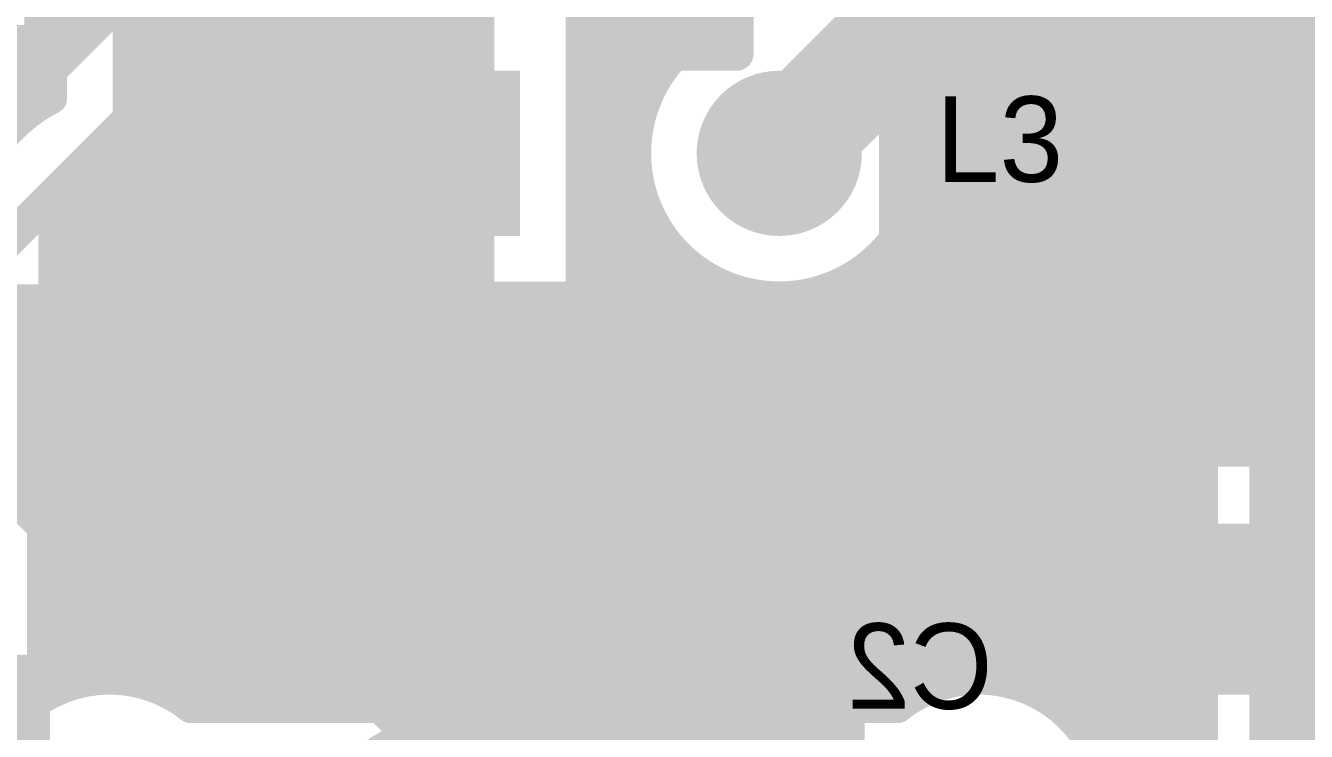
# Model space of a CAD drawing. Header units: millimetres. Extents: x 1.9 to 5.81, y 3 to 5.61.
# Drawn here: x 2.2055 to 2.655, y 4.2971 to 4.5448 of the extents above; entities that cross this region are included whole.
import ezdxf

# ---------------------------------------------------------------- set-up
doc = ezdxf.new("R2010")
doc.units = ezdxf.units.MM
doc.header["$MEASUREMENT"] = 0
for name, color, linetype in [('BottomLayer', 5, 'Continuous'), ('BottomOverlay', 54, 'Continuous'), ('BottomPaste', 16, 'Continuous'), ('BottomSolder', 6, 'Continuous'), ('MultiLayer', 9, 'Continuous'), ('TopLayer', 1, 'Continuous'), ('TopOverlay', 2, 'Continuous'), ('TopPaste', 8, 'Continuous'), ('TopSolder', 216, 'Continuous')]:
    doc.layers.add(name, color=color, linetype=linetype)

msp = doc.modelspace()

# ---------------------------------------------------------------- linework, layer by layer
at = {"layer": 'BottomLayer'}
for points, const_width in [([(2.21, 4.52384), (2.21, 4.705)], 0.01), ([(2.22, 4.53384), (2.22, 4.705)], 0.01), ([(2.23, 4.54384), (2.23, 4.695)], 0.01), ([(2.44, 4.54), (2.44, 4.695)], 0.01), ([(2.45, 4.54583), (2.45, 4.695)], 0.01), ([(2.57, 4.57), (2.57, 4.63)], 0.06), ([(2.43, 4.53), (2.43, 4.60719)], 0.01), ([(2.1581, 4.47194), (2.27806, 4.5919)], 0.01), ([(2.42, 4.5), (2.42, 4.59116)], 0.01), ([(2.41, 4.305), (2.41, 4.58116)], 0.01), ([(2.45359, 4.54723), (2.48816, 4.5818)], 0.01), ([(2.18, 4.45), (2.3, 4.57)], 0.012), ([(2.47, 4.5), (2.52, 4.55)], 0.04), ([(2.52, 4.55), (2.73, 4.55)], 0.04), ([(2.4, 4.45), (2.4, 4.55)], 0.01), ([(2.4, 4.45), (2.4, 4.55)], 0.01), ([(2.09123, 4.54), (2.22616, 4.54)], 0.01), ([(2.4, 4.54), (2.44, 4.54)], 0.01), ([(2.09766, 4.53), (2.21616, 4.53)], 0.01), ([(2.211, 4.43716), (2.3, 4.52616)], 0.01), ([(2.3, 4.45), (2.3, 4.52616)], 0.01), ([(2.3, 4.45), (2.3, 4.52616)], 0.01), ([(2.4, 4.53), (2.43, 4.53)], 0.01), ([(2.10185, 4.52), (2.20616, 4.52)], 0.01), ([(2.29384, 4.52), (2.3, 4.52)], 0.01), ([(2.4, 4.52), (2.42417, 4.52)], 0.01), ([(2.29, 4.305), (2.29, 4.51616)], 0.01), ([(2.28384, 4.51), (2.3, 4.51)], 0.01), ([(2.4, 4.51), (2.42101, 4.51)], 0.01), ([(2.28, 4.305), (2.28, 4.50616)], 0.01), ([(2.51723, 4.48359), (2.53864, 4.505)], 0.01), ([(2.53864, 4.505), (2.73, 4.505)], 0.01), ([(2.54, 4.315), (2.54, 4.505)], 0.01), ([(2.55, 4.31387), (2.55, 4.505)], 0.01), ([(2.56, 4.31031), (2.56, 4.505)], 0.01), ([(2.57, 4.30354), (2.57, 4.505)], 0.01), ([(2.58, 4.29062), (2.58, 4.505)], 0.01), ([(2.59, 3.381), (2.59, 4.505)], 0.01), ([(2.6, 3.381), (2.6, 4.505)], 0.01), ([(2.61, 3.381), (2.61, 4.505)], 0.01), ([(2.62, 4.475), (2.62, 4.505)], 0.01), ([(2.63, 4.475), (2.63, 4.505)], 0.01), ([(2.64, 4.475), (2.64, 4.505)], 0.01), ([(2.65, 4.475), (2.65, 4.505)], 0.01), ([(2.66, 4.475), (2.66, 4.505)], 0.01), ([(2.27384, 4.5), (2.3, 4.5)], 0.01), ([(2.4, 4.5), (2.42, 4.5)], 0.01), ([(2.42, 4.305), (2.42, 4.5)], 0.01), ([(2.53364, 4.5), (2.99757, 4.5)], 0.01), ([(2.27, 4.305), (2.27, 4.49616)], 0.01), ([(2.53, 4.31387), (2.53, 4.49636)], 0.01), ([(2.62, 4.47), (3.05, 4.04)], 0.06), ([(2.26384, 4.49), (2.3, 4.49)], 0.01), ([(2.4, 4.49), (2.42101, 4.49)], 0.01), ([(2.52364, 4.49), (3.00757, 4.49)], 0.01), ([(2.26, 4.30742), (2.26, 4.48616)], 0.01), ([(2.52, 4.31031), (2.52, 4.48636)], 0.01), ([(2.25384, 4.48), (2.3, 4.48)], 0.01), ([(2.4, 4.48), (2.42417, 4.48)], 0.01), ([(2.51583, 4.48), (3.01757, 4.48)], 0.01), ([(2.25, 4.31243), (2.25, 4.47616)], 0.01), ([(2.619, 4.475), (3.02257, 4.475)], 0.01), ([(2.619, 4.045), (2.619, 4.475)], 0.01), ([(2.24384, 4.47), (2.3, 4.47)], 0.01), ([(2.4, 4.47), (2.43, 4.47)], 0.01), ([(2.43, 4.305), (2.43, 4.47)], 0.01), ([(2.51, 4.47), (2.619, 4.47)], 0.01), ([(2.51, 4.305), (2.51, 4.47)], 0.01), ([(2.24, 4.31472), (2.24, 4.46616)], 0.01), ([(2.23384, 4.46), (2.3, 4.46)], 0.01), ([(2.4, 4.46), (2.44, 4.46)], 0.01), ([(2.44, 4.305), (2.44, 4.46)], 0.01), ([(2.5, 4.46), (2.619, 4.46)], 0.01), ([(2.5, 4.305), (2.5, 4.46)], 0.01), ([(2.23, 4.31472), (2.23, 4.45616)], 0.01), ([(2.45, 4.305), (2.45, 4.45417)], 0.01), ([(2.49, 4.305), (2.49, 4.45417)], 0.01), ([(2.22384, 4.45), (2.3, 4.45)], 0.01), ([(2.3, 4.45), (2.4, 4.45)], 0.01), ([(2.3, 4.45), (2.4, 4.45)], 0.01), ([(2.3, 4.305), (2.3, 4.45)], 0.01), ([(2.31, 4.305), (2.31, 4.45)], 0.01), ([(2.32, 4.305), (2.32, 4.45)], 0.01), ([(2.33, 4.305), (2.33, 4.45)], 0.01), ([(2.34, 4.305), (2.34, 4.45)], 0.01), ([(2.35, 4.305), (2.35, 4.45)], 0.01), ([(2.36, 4.305), (2.36, 4.45)], 0.01), ([(2.37, 4.305), (2.37, 4.45)], 0.01), ([(2.38, 4.305), (2.38, 4.45)], 0.01), ([(2.39, 4.305), (2.39, 4.45)], 0.01), ([(2.4, 4.45), (2.47, 4.45)], 0.01), ([(2.4, 4.305), (2.4, 4.45)], 0.01), ([(2.46, 4.305), (2.46, 4.45101)], 0.01), ([(2.47, 4.45), (2.619, 4.45)], 0.01), ([(2.47, 4.305), (2.47, 4.45)], 0.01), ([(2.48, 4.305), (2.48, 4.45101)], 0.01), ([(2.22, 4.31243), (2.22, 4.44616)], 0.01), ([(2.211, 4.30807), (2.211, 4.43716)], 0.01), ([(2.21384, 4.44), (2.619, 4.44)], 0.01), ([(2.211, 4.43), (2.619, 4.43)], 0.01), ([(2.211, 4.42), (2.619, 4.42)], 0.01), ([(2.211, 4.41), (2.619, 4.41)], 0.01), ([(2.211, 4.4), (2.619, 4.4)], 0.01), ([(2.211, 4.39), (2.619, 4.39)], 0.01), ([(2.211, 4.38), (2.619, 4.38)], 0.01), ([(2.211, 4.37), (2.619, 4.37)], 0.01), ([(2.211, 4.36), (2.619, 4.36)], 0.01), ([(2.211, 4.35), (2.619, 4.35)], 0.01), ([(2.211, 4.34), (2.619, 4.34)], 0.01), ([(2.211, 4.33), (2.619, 4.33)], 0.01), ([(2.211, 4.32), (2.619, 4.32)], 0.01), ([(2.211, 4.31), (2.21438, 4.31)], 0.01), ([(2.25562, 4.31), (2.51938, 4.31)], 0.01), ([(2.56062, 4.31), (2.619, 4.31)], 0.01), ([(2.26328, 4.305), (2.51172, 4.305)], 0.01), ([(2.57354, 4.3), (2.619, 4.3)], 0.01)]:
    msp.add_lwpolyline(points, dxfattribs=dict(at, const_width=const_width))
for points, const_width in [([(2.555, 4.57, 1), (2.585, 4.57, 1)], 0.03), ([(2.51, 4.55, 1), (2.53, 4.55, 1)], 0.02), ([(2.51, 4.55, 1), (2.53, 4.55, 1)], 0.02), ([(2.4475, 4.54583, 1), (2.4525, 4.54583, 1)], 0.005), ([(2.45109, 4.54723, 1), (2.45609, 4.54723, 1)], 0.005), ([(2.45109, 4.54723, 1), (2.45609, 4.54723, 1)], 0.005), ([(2.22366, 4.54, 1), (2.22866, 4.54, 1)], 0.005), ([(2.2275, 4.54384, 1), (2.2325, 4.54384, 1)], 0.005), ([(2.3975, 4.54, 1), (2.4025, 4.54, 1)], 0.005), ([(2.4375, 4.54, 1), (2.4425, 4.54, 1)], 0.005), ([(2.4375, 4.54, 1), (2.4425, 4.54, 1)], 0.005), ([(2.2175, 4.53384, 1), (2.2225, 4.53384, 1)], 0.005), ([(2.21366, 4.53, 1), (2.21866, 4.53, 1)], 0.005), ([(2.2975, 4.52616, 1), (2.3025, 4.52616, 1)], 0.005), ([(2.2975, 4.52616, 1), (2.3025, 4.52616, 1)], 0.005), ([(2.2975, 4.52616, 1), (2.3025, 4.52616, 1)], 0.005), ([(2.3975, 4.53, 1), (2.4025, 4.53, 1)], 0.005), ([(2.4275, 4.53, 1), (2.4325, 4.53, 1)], 0.005), ([(2.4275, 4.53, 1), (2.4325, 4.53, 1)], 0.005), ([(2.2075, 4.52384, 1), (2.2125, 4.52384, 1)], 0.005), ([(2.20366, 4.52, 1), (2.20866, 4.52, 1)], 0.005), ([(2.29134, 4.52, 1), (2.29634, 4.52, 1)], 0.005), ([(2.2975, 4.52, 1), (2.3025, 4.52, 1)], 0.005), ([(2.3975, 4.52, 1), (2.4025, 4.52, 1)], 0.005), ([(2.42167, 4.52, 1), (2.42667, 4.52, 1)], 0.005), ([(2.4575, 4.5, 1), (2.4825, 4.5, 1)], 0.025), ([(2.2875, 4.51616, 1), (2.2925, 4.51616, 1)], 0.005), ([(2.46, 4.5, 1), (2.48, 4.5, 1)], 0.02), ([(2.28134, 4.51, 1), (2.28634, 4.51, 1)], 0.005), ([(2.2975, 4.51, 1), (2.3025, 4.51, 1)], 0.005), ([(2.3975, 4.51, 1), (2.4025, 4.51, 1)], 0.005), ([(2.41851, 4.51, 1), (2.42351, 4.51, 1)], 0.005), ([(2.2775, 4.50616, 1), (2.2825, 4.50616, 1)], 0.005), ([(2.53614, 4.505, 1), (2.54114, 4.505, 1)], 0.005), ([(2.53614, 4.505, 1), (2.54114, 4.505, 1)], 0.005), ([(2.5375, 4.505, 1), (2.5425, 4.505, 1)], 0.005), ([(2.5475, 4.505, 1), (2.5525, 4.505, 1)], 0.005), ([(2.5575, 4.505, 1), (2.5625, 4.505, 1)], 0.005), ([(2.5675, 4.505, 1), (2.5725, 4.505, 1)], 0.005), ([(2.5775, 4.505, 1), (2.5825, 4.505, 1)], 0.005), ([(2.5875, 4.505, 1), (2.5925, 4.505, 1)], 0.005), ([(2.5975, 4.505, 1), (2.6025, 4.505, 1)], 0.005), ([(2.6075, 4.505, 1), (2.6125, 4.505, 1)], 0.005), ([(2.6175, 4.505, 1), (2.6225, 4.505, 1)], 0.005), ([(2.6275, 4.505, 1), (2.6325, 4.505, 1)], 0.005), ([(2.6375, 4.505, 1), (2.6425, 4.505, 1)], 0.005), ([(2.6475, 4.505, 1), (2.6525, 4.505, 1)], 0.005), ([(2.6575, 4.505, 1), (2.6625, 4.505, 1)], 0.005), ([(2.27134, 4.5, 1), (2.27634, 4.5, 1)], 0.005), ([(2.2975, 4.5, 1), (2.3025, 4.5, 1)], 0.005), ([(2.3975, 4.5, 1), (2.4025, 4.5, 1)], 0.005), ([(2.4175, 4.5, 1), (2.4225, 4.5, 1)], 0.005), ([(2.4175, 4.5, 1), (2.4225, 4.5, 1)], 0.005), ([(2.4175, 4.5, 1), (2.4225, 4.5, 1)], 0.005), ([(2.53114, 4.5, 1), (2.53614, 4.5, 1)], 0.005), ([(2.2675, 4.49616, 1), (2.2725, 4.49616, 1)], 0.005), ([(2.5275, 4.49636, 1), (2.5325, 4.49636, 1)], 0.005), ([(2.605, 4.47, 1), (2.635, 4.47, 1)], 0.03), ([(2.26134, 4.49, 1), (2.26634, 4.49, 1)], 0.005), ([(2.2975, 4.49, 1), (2.3025, 4.49, 1)], 0.005), ([(2.3975, 4.49, 1), (2.4025, 4.49, 1)], 0.005), ([(2.41851, 4.49, 1), (2.42351, 4.49, 1)], 0.005), ([(2.52114, 4.49, 1), (2.52614, 4.49, 1)], 0.005), ([(2.2575, 4.48616, 1), (2.2625, 4.48616, 1)], 0.005), ([(2.5175, 4.48636, 1), (2.5225, 4.48636, 1)], 0.005), ([(2.51473, 4.48359, 1), (2.51973, 4.48359, 1)], 0.005), ([(2.51473, 4.48359, 1), (2.51973, 4.48359, 1)], 0.005), ([(2.25134, 4.48, 1), (2.25634, 4.48, 1)], 0.005), ([(2.2975, 4.48, 1), (2.3025, 4.48, 1)], 0.005), ([(2.3975, 4.48, 1), (2.4025, 4.48, 1)], 0.005), ([(2.42167, 4.48, 1), (2.42667, 4.48, 1)], 0.005), ([(2.51333, 4.48, 1), (2.51833, 4.48, 1)], 0.005), ([(2.2475, 4.47616, 1), (2.2525, 4.47616, 1)], 0.005), ([(2.6165, 4.475, 1), (2.6215, 4.475, 1)], 0.005), ([(2.6165, 4.475, 1), (2.6215, 4.475, 1)], 0.005), ([(2.6175, 4.475, 1), (2.6225, 4.475, 1)], 0.005), ([(2.6275, 4.475, 1), (2.6325, 4.475, 1)], 0.005), ([(2.6375, 4.475, 1), (2.6425, 4.475, 1)], 0.005), ([(2.6475, 4.475, 1), (2.6525, 4.475, 1)], 0.005), ([(2.6575, 4.475, 1), (2.6625, 4.475, 1)], 0.005), ([(2.24134, 4.47, 1), (2.24634, 4.47, 1)], 0.005), ([(2.2975, 4.47, 1), (2.3025, 4.47, 1)], 0.005), ([(2.3975, 4.47, 1), (2.4025, 4.47, 1)], 0.005), ([(2.4275, 4.47, 1), (2.4325, 4.47, 1)], 0.005), ([(2.4275, 4.47, 1), (2.4325, 4.47, 1)], 0.005), ([(2.5075, 4.47, 1), (2.5125, 4.47, 1)], 0.005), ([(2.5075, 4.47, 1), (2.5125, 4.47, 1)], 0.005), ([(2.6165, 4.47, 1), (2.6215, 4.47, 1)], 0.005), ([(2.2375, 4.46616, 1), (2.2425, 4.46616, 1)], 0.005), ([(2.23134, 4.46, 1), (2.23634, 4.46, 1)], 0.005), ([(2.2975, 4.46, 1), (2.3025, 4.46, 1)], 0.005), ([(2.3975, 4.46, 1), (2.4025, 4.46, 1)], 0.005), ([(2.4375, 4.46, 1), (2.4425, 4.46, 1)], 0.005), ([(2.4375, 4.46, 1), (2.4425, 4.46, 1)], 0.005), ([(2.4975, 4.46, 1), (2.5025, 4.46, 1)], 0.005), ([(2.4975, 4.46, 1), (2.5025, 4.46, 1)], 0.005), ([(2.6165, 4.46, 1), (2.6215, 4.46, 1)], 0.005), ([(2.2275, 4.45616, 1), (2.2325, 4.45616, 1)], 0.005), ([(2.4475, 4.45417, 1), (2.4525, 4.45417, 1)], 0.005), ([(2.4875, 4.45417, 1), (2.4925, 4.45417, 1)], 0.005), ([(2.22134, 4.45, 1), (2.22634, 4.45, 1)], 0.005), ([(2.2975, 4.45, 1), (2.3025, 4.45, 1)], 0.005), ([(2.2975, 4.45, 1), (2.3025, 4.45, 1)], 0.005), ([(2.2975, 4.45, 1), (2.3025, 4.45, 1)], 0.005), ([(2.2975, 4.45, 1), (2.3025, 4.45, 1)], 0.005), ([(2.2975, 4.45, 1), (2.3025, 4.45, 1)], 0.005), ([(2.2975, 4.45, 1), (2.3025, 4.45, 1)], 0.005), ([(2.3075, 4.45, 1), (2.3125, 4.45, 1)], 0.005), ([(2.3175, 4.45, 1), (2.3225, 4.45, 1)], 0.005), ([(2.3275, 4.45, 1), (2.3325, 4.45, 1)], 0.005), ([(2.3375, 4.45, 1), (2.3425, 4.45, 1)], 0.005), ([(2.3475, 4.45, 1), (2.3525, 4.45, 1)], 0.005), ([(2.3575, 4.45, 1), (2.3625, 4.45, 1)], 0.005), ([(2.3675, 4.45, 1), (2.3725, 4.45, 1)], 0.005), ([(2.3775, 4.45, 1), (2.3825, 4.45, 1)], 0.005), ([(2.3875, 4.45, 1), (2.3925, 4.45, 1)], 0.005), ([(2.3975, 4.45, 1), (2.4025, 4.45, 1)], 0.005), ([(2.3975, 4.45, 1), (2.4025, 4.45, 1)], 0.005), ([(2.3975, 4.45, 1), (2.4025, 4.45, 1)], 0.005), ([(2.3975, 4.45, 1), (2.4025, 4.45, 1)], 0.005), ([(2.3975, 4.45, 1), (2.4025, 4.45, 1)], 0.005), ([(2.3975, 4.45, 1), (2.4025, 4.45, 1)], 0.005), ([(2.4575, 4.45101, 1), (2.4625, 4.45101, 1)], 0.005), ([(2.4675, 4.45, 1), (2.4725, 4.45, 1)], 0.005), ([(2.4675, 4.45, 1), (2.4725, 4.45, 1)], 0.005), ([(2.4675, 4.45, 1), (2.4725, 4.45, 1)], 0.005), ([(2.4775, 4.45101, 1), (2.4825, 4.45101, 1)], 0.005), ([(2.535, 4.435, 1), (2.555, 4.435, 1)], 0.02), ([(2.6165, 4.45, 1), (2.6215, 4.45, 1)], 0.005), ([(2.2175, 4.44616, 1), (2.2225, 4.44616, 1)], 0.005), ([(2.2085, 4.43716, 1), (2.2135, 4.43716, 1)], 0.005), ([(2.2085, 4.43716, 1), (2.2135, 4.43716, 1)], 0.005), ([(2.21134, 4.44, 1), (2.21634, 4.44, 1)], 0.005), ([(2.6165, 4.44, 1), (2.6215, 4.44, 1)], 0.005), ([(2.2085, 4.43, 1), (2.2135, 4.43, 1)], 0.005), ([(2.6165, 4.43, 1), (2.6215, 4.43, 1)], 0.005), ([(2.2085, 4.42, 1), (2.2135, 4.42, 1)], 0.005), ([(2.6165, 4.42, 1), (2.6215, 4.42, 1)], 0.005), ([(2.2085, 4.41, 1), (2.2135, 4.41, 1)], 0.005), ([(2.6165, 4.41, 1), (2.6215, 4.41, 1)], 0.005), ([(2.2085, 4.4, 1), (2.2135, 4.4, 1)], 0.005), ([(2.6165, 4.4, 1), (2.6215, 4.4, 1)], 0.005), ([(2.2085, 4.39, 1), (2.2135, 4.39, 1)], 0.005), ([(2.6165, 4.39, 1), (2.6215, 4.39, 1)], 0.005), ([(2.2085, 4.38, 1), (2.2135, 4.38, 1)], 0.005), ([(2.6165, 4.38, 1), (2.6215, 4.38, 1)], 0.005), ([(2.2085, 4.37, 1), (2.2135, 4.37, 1)], 0.005), ([(2.6165, 4.37, 1), (2.6215, 4.37, 1)], 0.005), ([(2.2085, 4.36, 1), (2.2135, 4.36, 1)], 0.005), ([(2.6165, 4.36, 1), (2.6215, 4.36, 1)], 0.005), ([(2.2085, 4.35, 1), (2.2135, 4.35, 1)], 0.005), ([(2.6165, 4.35, 1), (2.6215, 4.35, 1)], 0.005), ([(2.2085, 4.34, 1), (2.2135, 4.34, 1)], 0.005), ([(2.6165, 4.34, 1), (2.6215, 4.34, 1)], 0.005), ([(2.2085, 4.33, 1), (2.2135, 4.33, 1)], 0.005), ([(2.6165, 4.33, 1), (2.6215, 4.33, 1)], 0.005), ([(2.2085, 4.32, 1), (2.2135, 4.32, 1)], 0.005), ([(2.6165, 4.32, 1), (2.6215, 4.32, 1)], 0.005), ([(2.2275, 4.31472, 1), (2.2325, 4.31472, 1)], 0.005), ([(2.2375, 4.31472, 1), (2.2425, 4.31472, 1)], 0.005), ([(2.5375, 4.315, 1), (2.5425, 4.315, 1)], 0.005), ([(2.2175, 4.31243, 1), (2.2225, 4.31243, 1)], 0.005), ([(2.2475, 4.31243, 1), (2.2525, 4.31243, 1)], 0.005), ([(2.5175, 4.31031, 1), (2.5225, 4.31031, 1)], 0.005), ([(2.5275, 4.31387, 1), (2.5325, 4.31387, 1)], 0.005), ([(2.5475, 4.31387, 1), (2.5525, 4.31387, 1)], 0.005), ([(2.5575, 4.31031, 1), (2.5625, 4.31031, 1)], 0.005), ([(2.2085, 4.31, 1), (2.2135, 4.31, 1)], 0.005), ([(2.2085, 4.30807, 1), (2.2135, 4.30807, 1)], 0.005), ([(2.2085, 4.30807, 1), (2.2135, 4.30807, 1)], 0.005), ([(2.21188, 4.31, 1), (2.21688, 4.31, 1)], 0.005), ([(2.25312, 4.31, 1), (2.25812, 4.31, 1)], 0.005), ([(2.2575, 4.30742, 1), (2.2625, 4.30742, 1)], 0.005), ([(2.51688, 4.31, 1), (2.52188, 4.31, 1)], 0.005), ([(2.55812, 4.31, 1), (2.56312, 4.31, 1)], 0.005), ([(2.6165, 4.31, 1), (2.6215, 4.31, 1)], 0.005), ([(2.26078, 4.305, 1), (2.26578, 4.305, 1)], 0.005), ([(2.26078, 4.305, 1), (2.26578, 4.305, 1)], 0.005), ([(2.2675, 4.305, 1), (2.2725, 4.305, 1)], 0.005), ([(2.2775, 4.305, 1), (2.2825, 4.305, 1)], 0.005), ([(2.2875, 4.305, 1), (2.2925, 4.305, 1)], 0.005), ([(2.2975, 4.305, 1), (2.3025, 4.305, 1)], 0.005), ([(2.3075, 4.305, 1), (2.3125, 4.305, 1)], 0.005), ([(2.3175, 4.305, 1), (2.3225, 4.305, 1)], 0.005), ([(2.3275, 4.305, 1), (2.3325, 4.305, 1)], 0.005), ([(2.3375, 4.305, 1), (2.3425, 4.305, 1)], 0.005), ([(2.3475, 4.305, 1), (2.3525, 4.305, 1)], 0.005), ([(2.3575, 4.305, 1), (2.3625, 4.305, 1)], 0.005), ([(2.3675, 4.305, 1), (2.3725, 4.305, 1)], 0.005), ([(2.3775, 4.305, 1), (2.3825, 4.305, 1)], 0.005), ([(2.3875, 4.305, 1), (2.3925, 4.305, 1)], 0.005), ([(2.3975, 4.305, 1), (2.4025, 4.305, 1)], 0.005), ([(2.4075, 4.305, 1), (2.4125, 4.305, 1)], 0.005), ([(2.4175, 4.305, 1), (2.4225, 4.305, 1)], 0.005), ([(2.4275, 4.305, 1), (2.4325, 4.305, 1)], 0.005), ([(2.4375, 4.305, 1), (2.4425, 4.305, 1)], 0.005), ([(2.4475, 4.305, 1), (2.4525, 4.305, 1)], 0.005), ([(2.4575, 4.305, 1), (2.4625, 4.305, 1)], 0.005), ([(2.4675, 4.305, 1), (2.4725, 4.305, 1)], 0.005), ([(2.4775, 4.305, 1), (2.4825, 4.305, 1)], 0.005), ([(2.4875, 4.305, 1), (2.4925, 4.305, 1)], 0.005), ([(2.4975, 4.305, 1), (2.5025, 4.305, 1)], 0.005), ([(2.5075, 4.305, 1), (2.5125, 4.305, 1)], 0.005), ([(2.50922, 4.305, 1), (2.51422, 4.305, 1)], 0.005), ([(2.50922, 4.305, 1), (2.51422, 4.305, 1)], 0.005), ([(2.5675, 4.30354, 1), (2.5725, 4.30354, 1)], 0.005), ([(2.57104, 4.3, 1), (2.57604, 4.3, 1)], 0.005), ([(2.6165, 4.3, 1), (2.6215, 4.3, 1)], 0.005)]:
    msp.add_lwpolyline(points, format="xyb", close=True, dxfattribs=dict(at, const_width=const_width))
at = {"layer": 'BottomLayer', "const_width": 0.01}
for points in [[(2.51723, 4.48359, -1.595434), (2.45359, 4.54723)], [(2.211, 4.30807, -0.320937), (2.26328, 4.305)], [(2.51172, 4.305, -0.630602), (2.585, 4.27)]]:
    msp.add_lwpolyline(points, format="xyb", dxfattribs=at)
at = {"layer": 'BottomLayer'}
for points in [[(2.325, 4.475), (2.375, 4.475), (2.325, 4.525), (2.375, 4.525)], [(2.644, 4.07), (3.024, 4.07), (2.644, 4.45), (3.024, 4.45)]]:
    msp.add_solid(points, dxfattribs=at)
at = {"layer": 'BottomOverlay', "const_width": 0.01}
msp.add_lwpolyline([(2.64, 4.18), (2.64, 4.66)], dxfattribs=at)
msp.add_lwpolyline([(2.54, 4.17, 1), (2.26, 4.17, 1)], format="xyb", close=True, dxfattribs=at)
at = {"layer": 'BottomPaste'}
msp.add_solid([(2.644, 4.07), (3.024, 4.07), (2.644, 4.45), (3.024, 4.45)], dxfattribs=at)
msp.add_solid([(2.644, 4.07), (3.024, 4.07), (2.644, 4.45), (3.024, 4.45)], dxfattribs=at)
at = {"layer": 'BottomSolder'}
for points, const_width in [([(2.4555, 4.5, 1), (2.4845, 4.5, 1)], 0.029), ([(2.4555, 4.5, 1), (2.4845, 4.5, 1)], 0.029), ([(2.533, 4.435, 1), (2.557, 4.435, 1)], 0.024), ([(2.533, 4.435, 1), (2.557, 4.435, 1)], 0.024)]:
    msp.add_lwpolyline(points, format="xyb", close=True, dxfattribs=dict(at, const_width=const_width))
for points in [[(2.321, 4.471), (2.379, 4.471), (2.321, 4.529), (2.379, 4.529)], [(2.321, 4.471), (2.379, 4.471), (2.321, 4.529), (2.379, 4.529)], [(2.64, 4.066), (3.028, 4.066), (2.64, 4.454), (3.028, 4.454)], [(2.64, 4.066), (3.028, 4.066), (2.64, 4.454), (3.028, 4.454)]]:
    msp.add_solid(points, dxfattribs=at)
at = {"layer": 'MultiLayer'}
for points, const_width in [([(2.4575, 4.5, 1), (2.4825, 4.5, 1)], 0.025), ([(2.535, 4.435, 1), (2.555, 4.435, 1)], 0.02)]:
    msp.add_lwpolyline(points, format="xyb", close=True, dxfattribs=dict(at, const_width=const_width))
msp.add_solid([(2.325, 4.475), (2.375, 4.475), (2.325, 4.525), (2.375, 4.525)], dxfattribs=at)
at = {"layer": 'TopLayer'}
for points, const_width in [([(2.24, 4.46), (2.34, 4.56)], 0.06), ([(2.34, 4.375), (2.34, 4.555)], 0.06), ([(2.21, 4.5161), (2.21, 4.555)], 0.01), ([(2.215, 4.51899), (2.215, 4.555)], 0.01), ([(2.185, 4.54), (2.215, 4.54)], 0.01), ([(2.185, 4.53), (2.215, 4.53)], 0.01), ([(2.4, 4.525), (2.405, 4.525)], 0.01), ([(2.4, 4.525), (2.405, 4.525)], 0.01), ([(2.4, 4.45), (2.4, 4.525)], 0.01), ([(2.4, 4.45), (2.4, 4.525)], 0.01), ([(2.405, 4.525), (2.4267, 4.525)], 0.01), ([(2.41, 4.395), (2.41, 4.525)], 0.01), ([(2.42, 4.5), (2.42, 4.525)], 0.01), ([(2.5133, 4.525), (2.89, 4.525)], 0.01), ([(2.52, 4.5), (2.52, 4.525)], 0.01), ([(2.53, 4.395), (2.53, 4.525)], 0.01), ([(2.54, 4.395), (2.54, 4.525)], 0.01), ([(2.55, 4.395), (2.55, 4.525)], 0.01), ([(2.56, 4.395), (2.56, 4.525)], 0.01), ([(2.57, 4.395), (2.57, 4.525)], 0.01), ([(2.58, 4.395), (2.58, 4.525)], 0.01), ([(2.59, 4.395), (2.59, 4.525)], 0.01), ([(2.6, 4.395), (2.6, 4.525)], 0.01), ([(2.61, 4.395), (2.61, 4.525)], 0.01), ([(2.62, 4.395), (2.62, 4.525)], 0.01), ([(2.63, 4.395), (2.63, 4.525)], 0.01), ([(2.64, 4.395), (2.64, 4.525)], 0.01), ([(2.65, 4.395), (2.65, 4.525)], 0.01), ([(2.66, 4.395), (2.66, 4.525)], 0.01), ([(2.185, 4.52), (2.215, 4.52)], 0.01), ([(2.4, 4.52), (2.42417, 4.52)], 0.01), ([(2.51583, 4.52), (2.97764, 4.52)], 0.01), ([(2.185, 4.51), (2.20225, 4.51)], 0.01), ([(2.4, 4.51), (2.42101, 4.51)], 0.01), ([(2.51899, 4.51), (2.98757, 4.51)], 0.01), ([(2.4, 4.5), (2.42, 4.5)], 0.01), ([(2.42, 4.395), (2.42, 4.5)], 0.01), ([(2.52, 4.5), (2.99757, 4.5)], 0.01), ([(2.52, 4.395), (2.52, 4.5)], 0.01), ([(2.24, 4.42), (2.24, 4.47)], 0.06), ([(2.295, 4.43), (2.295, 4.47)], 0.06), ([(2.4, 4.49), (2.42101, 4.49)], 0.01), ([(2.51899, 4.49), (3.00757, 4.49)], 0.01), ([(2.4, 4.48), (2.42417, 4.48)], 0.01), ([(2.51583, 4.48), (3.01757, 4.48)], 0.01), ([(2.4, 4.47), (2.43, 4.47)], 0.01), ([(2.43, 4.395), (2.43, 4.47)], 0.01), ([(2.51, 4.47), (3.02757, 4.47)], 0.01), ([(2.51, 4.395), (2.51, 4.47)], 0.01), ([(2.4, 4.46), (2.44, 4.46)], 0.01), ([(2.44, 4.395), (2.44, 4.46)], 0.01), ([(2.5, 4.46), (3.03757, 4.46)], 0.01), ([(2.5, 4.395), (2.5, 4.46)], 0.01), ([(2.45, 4.395), (2.45, 4.45417)], 0.01), ([(2.49, 4.395), (2.49, 4.45417)], 0.01), ([(2.395, 4.45), (2.4, 4.45)], 0.01), ([(2.395, 4.45), (2.4, 4.45)], 0.01), ([(2.395, 4.395), (2.395, 4.45)], 0.01), ([(2.4, 4.45), (2.47, 4.45)], 0.01), ([(2.4, 4.395), (2.4, 4.45)], 0.01), ([(2.46, 4.395), (2.46, 4.45101)], 0.01), ([(2.47, 4.45), (3.04757, 4.45)], 0.01), ([(2.47, 4.395), (2.47, 4.45)], 0.01), ([(2.48, 4.395), (2.48, 4.45101)], 0.01), ([(2.395, 4.44), (3.05757, 4.44)], 0.01), ([(2.395, 4.43), (3.06757, 4.43)], 0.01), ([(2.215, 4.4), (2.275, 4.34)], 0.06), ([(2.395, 4.42), (3.07757, 4.42)], 0.01), ([(2.24, 4.39), (2.325, 4.39)], 0.06), ([(2.395, 4.41), (3.1, 4.41)], 0.01), ([(2.295, 4.375), (2.45, 4.22)], 0.06), ([(2.395, 4.4), (3.425, 4.4)], 0.01), ([(2.395, 4.395), (3.21, 4.395)], 0.01), ([(2.275, 4.34), (3.21, 4.34)], 0.06), ([(2.47, 4.25), (2.47, 4.305)], 0.06), ([(2.41, 4.295), (2.555, 4.15)], 0.06)]:
    msp.add_lwpolyline(points, dxfattribs=dict(at, const_width=const_width))
for points, const_width in [([(2.325, 4.56, 1), (2.355, 4.56, 1)], 0.03), ([(2.325, 4.555, 1), (2.355, 4.555, 1)], 0.03), ([(2.2125, 4.54, 1), (2.2175, 4.54, 1)], 0.005), ([(2.2125, 4.53, 1), (2.2175, 4.53, 1)], 0.005), ([(2.3975, 4.525, 1), (2.4025, 4.525, 1)], 0.005), ([(2.3975, 4.525, 1), (2.4025, 4.525, 1)], 0.005), ([(2.3975, 4.525, 1), (2.4025, 4.525, 1)], 0.005), ([(2.3975, 4.525, 1), (2.4025, 4.525, 1)], 0.005), ([(2.4025, 4.525, 1), (2.4075, 4.525, 1)], 0.005), ([(2.4025, 4.525, 1), (2.4075, 4.525, 1)], 0.005), ([(2.4025, 4.525, 1), (2.4075, 4.525, 1)], 0.005), ([(2.4075, 4.525, 1), (2.4125, 4.525, 1)], 0.005), ([(2.4175, 4.525, 1), (2.4225, 4.525, 1)], 0.005), ([(2.4242, 4.525, 1), (2.4292, 4.525, 1)], 0.005), ([(2.4242, 4.525, 1), (2.4292, 4.525, 1)], 0.005), ([(2.5108, 4.525, 1), (2.5158, 4.525, 1)], 0.005), ([(2.5108, 4.525, 1), (2.5158, 4.525, 1)], 0.005), ([(2.5175, 4.525, 1), (2.5225, 4.525, 1)], 0.005), ([(2.5275, 4.525, 1), (2.5325, 4.525, 1)], 0.005), ([(2.5375, 4.525, 1), (2.5425, 4.525, 1)], 0.005), ([(2.5475, 4.525, 1), (2.5525, 4.525, 1)], 0.005), ([(2.5575, 4.525, 1), (2.5625, 4.525, 1)], 0.005), ([(2.5675, 4.525, 1), (2.5725, 4.525, 1)], 0.005), ([(2.5775, 4.525, 1), (2.5825, 4.525, 1)], 0.005), ([(2.5875, 4.525, 1), (2.5925, 4.525, 1)], 0.005), ([(2.5975, 4.525, 1), (2.6025, 4.525, 1)], 0.005), ([(2.6075, 4.525, 1), (2.6125, 4.525, 1)], 0.005), ([(2.6175, 4.525, 1), (2.6225, 4.525, 1)], 0.005), ([(2.6275, 4.525, 1), (2.6325, 4.525, 1)], 0.005), ([(2.6375, 4.525, 1), (2.6425, 4.525, 1)], 0.005), ([(2.6475, 4.525, 1), (2.6525, 4.525, 1)], 0.005), ([(2.6575, 4.525, 1), (2.6625, 4.525, 1)], 0.005), ([(2.2125, 4.52, 1), (2.2175, 4.52, 1)], 0.005), ([(2.2125, 4.51899, 1), (2.2175, 4.51899, 1)], 0.005), ([(2.2125, 4.51899, 1), (2.2175, 4.51899, 1)], 0.005), ([(2.3975, 4.52, 1), (2.4025, 4.52, 1)], 0.005), ([(2.42167, 4.52, 1), (2.42667, 4.52, 1)], 0.005), ([(2.4575, 4.5, 1), (2.4825, 4.5, 1)], 0.025), ([(2.51333, 4.52, 1), (2.51833, 4.52, 1)], 0.005), ([(2.2075, 4.5161, 1), (2.2125, 4.5161, 1)], 0.005), ([(2.19975, 4.51, 1), (2.20475, 4.51, 1)], 0.005), ([(2.3975, 4.51, 1), (2.4025, 4.51, 1)], 0.005), ([(2.41851, 4.51, 1), (2.42351, 4.51, 1)], 0.005), ([(2.51649, 4.51, 1), (2.52149, 4.51, 1)], 0.005), ([(2.3975, 4.5, 1), (2.4025, 4.5, 1)], 0.005), ([(2.4175, 4.5, 1), (2.4225, 4.5, 1)], 0.005), ([(2.4175, 4.5, 1), (2.4225, 4.5, 1)], 0.005), ([(2.4175, 4.5, 1), (2.4225, 4.5, 1)], 0.005), ([(2.5175, 4.5, 1), (2.5225, 4.5, 1)], 0.005), ([(2.5175, 4.5, 1), (2.5225, 4.5, 1)], 0.005), ([(2.5175, 4.5, 1), (2.5225, 4.5, 1)], 0.005), ([(2.5175, 4.5, 1), (2.5225, 4.5, 1)], 0.005), ([(2.5175, 4.5, 1), (2.5225, 4.5, 1)], 0.005), ([(2.225, 4.47, 1), (2.255, 4.47, 1)], 0.03), ([(2.28, 4.47, 1), (2.31, 4.47, 1)], 0.03), ([(2.3975, 4.49, 1), (2.4025, 4.49, 1)], 0.005), ([(2.41851, 4.49, 1), (2.42351, 4.49, 1)], 0.005), ([(2.51649, 4.49, 1), (2.52149, 4.49, 1)], 0.005), ([(2.225, 4.46, 1), (2.255, 4.46, 1)], 0.03), ([(2.3975, 4.48, 1), (2.4025, 4.48, 1)], 0.005), ([(2.42167, 4.48, 1), (2.42667, 4.48, 1)], 0.005), ([(2.51333, 4.48, 1), (2.51833, 4.48, 1)], 0.005), ([(2.3975, 4.47, 1), (2.4025, 4.47, 1)], 0.005), ([(2.4275, 4.47, 1), (2.4325, 4.47, 1)], 0.005), ([(2.4275, 4.47, 1), (2.4325, 4.47, 1)], 0.005), ([(2.5075, 4.47, 1), (2.5125, 4.47, 1)], 0.005), ([(2.5075, 4.47, 1), (2.5125, 4.47, 1)], 0.005), ([(2.3975, 4.46, 1), (2.4025, 4.46, 1)], 0.005), ([(2.4375, 4.46, 1), (2.4425, 4.46, 1)], 0.005), ([(2.4375, 4.46, 1), (2.4425, 4.46, 1)], 0.005), ([(2.4975, 4.46, 1), (2.5025, 4.46, 1)], 0.005), ([(2.4975, 4.46, 1), (2.5025, 4.46, 1)], 0.005), ([(2.28, 4.43, 1), (2.31, 4.43, 1)], 0.03), ([(2.4475, 4.45417, 1), (2.4525, 4.45417, 1)], 0.005), ([(2.4875, 4.45417, 1), (2.4925, 4.45417, 1)], 0.005), ([(2.3925, 4.45, 1), (2.3975, 4.45, 1)], 0.005), ([(2.3925, 4.45, 1), (2.3975, 4.45, 1)], 0.005), ([(2.3925, 4.45, 1), (2.3975, 4.45, 1)], 0.005), ([(2.3975, 4.45, 1), (2.4025, 4.45, 1)], 0.005), ([(2.3975, 4.45, 1), (2.4025, 4.45, 1)], 0.005), ([(2.3975, 4.45, 1), (2.4025, 4.45, 1)], 0.005), ([(2.3975, 4.45, 1), (2.4025, 4.45, 1)], 0.005), ([(2.3975, 4.45, 1), (2.4025, 4.45, 1)], 0.005), ([(2.3975, 4.45, 1), (2.4025, 4.45, 1)], 0.005), ([(2.4575, 4.45101, 1), (2.4625, 4.45101, 1)], 0.005), ([(2.4675, 4.45, 1), (2.4725, 4.45, 1)], 0.005), ([(2.4675, 4.45, 1), (2.4725, 4.45, 1)], 0.005), ([(2.4675, 4.45, 1), (2.4725, 4.45, 1)], 0.005), ([(2.4775, 4.45101, 1), (2.4825, 4.45101, 1)], 0.005), ([(2.535, 4.435, 1), (2.555, 4.435, 1)], 0.02), ([(2.225, 4.42, 1), (2.255, 4.42, 1)], 0.03), ([(2.3925, 4.44, 1), (2.3975, 4.44, 1)], 0.005), ([(2.3925, 4.43, 1), (2.3975, 4.43, 1)], 0.005), ([(2.2, 4.4, 1), (2.23, 4.4, 1)], 0.03), ([(2.3925, 4.42, 1), (2.3975, 4.42, 1)], 0.005), ([(2.225, 4.39, 1), (2.255, 4.39, 1)], 0.03), ([(2.31, 4.39, 1), (2.34, 4.39, 1)], 0.03), ([(2.3925, 4.41, 1), (2.3975, 4.41, 1)], 0.005), ([(2.28, 4.375, 1), (2.31, 4.375, 1)], 0.03), ([(2.325, 4.375, 1), (2.355, 4.375, 1)], 0.03), ([(2.3925, 4.4, 1), (2.3975, 4.4, 1)], 0.005), ([(2.3925, 4.395, 1), (2.3975, 4.395, 1)], 0.005), ([(2.3925, 4.395, 1), (2.3975, 4.395, 1)], 0.005), ([(2.3975, 4.395, 1), (2.4025, 4.395, 1)], 0.005), ([(2.4075, 4.395, 1), (2.4125, 4.395, 1)], 0.005), ([(2.4175, 4.395, 1), (2.4225, 4.395, 1)], 0.005), ([(2.4275, 4.395, 1), (2.4325, 4.395, 1)], 0.005), ([(2.4375, 4.395, 1), (2.4425, 4.395, 1)], 0.005), ([(2.4475, 4.395, 1), (2.4525, 4.395, 1)], 0.005), ([(2.4575, 4.395, 1), (2.4625, 4.395, 1)], 0.005), ([(2.4675, 4.395, 1), (2.4725, 4.395, 1)], 0.005), ([(2.4775, 4.395, 1), (2.4825, 4.395, 1)], 0.005), ([(2.4875, 4.395, 1), (2.4925, 4.395, 1)], 0.005), ([(2.4975, 4.395, 1), (2.5025, 4.395, 1)], 0.005), ([(2.5075, 4.395, 1), (2.5125, 4.395, 1)], 0.005), ([(2.5175, 4.395, 1), (2.5225, 4.395, 1)], 0.005), ([(2.5275, 4.395, 1), (2.5325, 4.395, 1)], 0.005), ([(2.5375, 4.395, 1), (2.5425, 4.395, 1)], 0.005), ([(2.5475, 4.395, 1), (2.5525, 4.395, 1)], 0.005), ([(2.5575, 4.395, 1), (2.5625, 4.395, 1)], 0.005), ([(2.5675, 4.395, 1), (2.5725, 4.395, 1)], 0.005), ([(2.5775, 4.395, 1), (2.5825, 4.395, 1)], 0.005), ([(2.5875, 4.395, 1), (2.5925, 4.395, 1)], 0.005), ([(2.5975, 4.395, 1), (2.6025, 4.395, 1)], 0.005), ([(2.6075, 4.395, 1), (2.6125, 4.395, 1)], 0.005), ([(2.6175, 4.395, 1), (2.6225, 4.395, 1)], 0.005), ([(2.6275, 4.395, 1), (2.6325, 4.395, 1)], 0.005), ([(2.6375, 4.395, 1), (2.6425, 4.395, 1)], 0.005), ([(2.6475, 4.395, 1), (2.6525, 4.395, 1)], 0.005), ([(2.6575, 4.395, 1), (2.6625, 4.395, 1)], 0.005), ([(2.26, 4.34, 1), (2.29, 4.34, 1)], 0.03), ([(2.26, 4.34, 1), (2.29, 4.34, 1)], 0.03), ([(2.455, 4.305, 1), (2.485, 4.305, 1)], 0.03), ([(2.395, 4.295, 1), (2.425, 4.295, 1)], 0.03)]:
    msp.add_lwpolyline(points, format="xyb", close=True, dxfattribs=dict(at, const_width=const_width))
at = {"layer": 'TopLayer', "const_width": 0.01}
for points in [[(2.52, 4.5, -1.303225), (2.4267, 4.525)], [(2.5133, 4.525, -0.131652), (2.52, 4.5)], [(2.18523, 4.475, -0.257447), (2.215, 4.51899)]]:
    msp.add_lwpolyline(points, format="xyb", dxfattribs=at)
at = {"layer": 'TopLayer'}
for points in [[(2.28, 4.55), (2.24, 4.55), (2.28, 4.49), (2.24, 4.49)], [(2.325, 4.475), (2.375, 4.475), (2.325, 4.525), (2.375, 4.525)], [(2.13, 4.39), (2.23, 4.39), (2.13, 4.45), (2.23, 4.45)], [(2.13, 4.26), (2.21, 4.26), (2.13, 4.32), (2.21, 4.32)]]:
    msp.add_solid(points, dxfattribs=at)
at = {"layer": 'TopOverlay'}
for points, const_width in [([(2.325, 4.535), (2.325, 4.605)], 0.012), ([(2.455, 4.535), (2.455, 4.605)], 0.012), ([(2.3, 4.475), (2.3, 4.565)], 0.012), ([(2.31, 4.45), (2.31, 4.55)], 0.01), ([(2.41, 4.45), (2.41, 4.55)], 0.01), ([(2.51, 4.45), (2.51, 4.55)], 0.01), ([(2.325, 4.535), (2.36, 4.535)], 0.012), ([(2.42, 4.535), (2.455, 4.535)], 0.012), ([(2.24, 4.475), (2.3, 4.475)], 0.012), ([(2.31, 4.45), (2.51, 4.45)], 0.01)]:
    msp.add_lwpolyline(points, dxfattribs=dict(at, const_width=const_width))
for points, const_width in [([(2.322, 4.535, 1), (2.328, 4.535, 1)], 0.006), ([(2.322, 4.535, 1), (2.328, 4.535, 1)], 0.006), ([(2.357, 4.535, 1), (2.363, 4.535, 1)], 0.006), ([(2.417, 4.535, 1), (2.423, 4.535, 1)], 0.006), ([(2.452, 4.535, 1), (2.458, 4.535, 1)], 0.006), ([(2.452, 4.535, 1), (2.458, 4.535, 1)], 0.006), ([(2.237, 4.475, 1), (2.243, 4.475, 1)], 0.006), ([(2.297, 4.475, 1), (2.303, 4.475, 1)], 0.006), ([(2.297, 4.475, 1), (2.303, 4.475, 1)], 0.006), ([(2.3075, 4.45, 1), (2.3125, 4.45, 1)], 0.005), ([(2.3075, 4.45, 1), (2.3125, 4.45, 1)], 0.005), ([(2.4075, 4.45, 1), (2.4125, 4.45, 1)], 0.005), ([(2.5075, 4.45, 1), (2.5125, 4.45, 1)], 0.005), ([(2.5075, 4.45, 1), (2.5125, 4.45, 1)], 0.005)]:
    msp.add_lwpolyline(points, format="xyb", close=True, dxfattribs=dict(at, const_width=const_width))
at = {"layer": 'TopPaste'}
for points in [[(2.28, 4.55), (2.24, 4.55), (2.28, 4.49), (2.24, 4.49)], [(2.28, 4.55), (2.24, 4.55), (2.28, 4.49), (2.24, 4.49)], [(2.13, 4.39), (2.23, 4.39), (2.13, 4.45), (2.23, 4.45)], [(2.13, 4.39), (2.23, 4.39), (2.13, 4.45), (2.23, 4.45)], [(2.13, 4.26), (2.21, 4.26), (2.13, 4.32), (2.21, 4.32)], [(2.13, 4.26), (2.21, 4.26), (2.13, 4.32), (2.21, 4.32)]]:
    msp.add_solid(points, dxfattribs=at)
at = {"layer": 'TopSolder'}
for points, const_width in [([(2.4555, 4.5, 1), (2.4845, 4.5, 1)], 0.029), ([(2.4555, 4.5, 1), (2.4845, 4.5, 1)], 0.029), ([(2.533, 4.435, 1), (2.557, 4.435, 1)], 0.024), ([(2.533, 4.435, 1), (2.557, 4.435, 1)], 0.024)]:
    msp.add_lwpolyline(points, format="xyb", close=True, dxfattribs=dict(at, const_width=const_width))
for points in [[(2.284, 4.554), (2.236, 4.554), (2.284, 4.486), (2.236, 4.486)], [(2.284, 4.554), (2.236, 4.554), (2.284, 4.486), (2.236, 4.486)], [(2.321, 4.471), (2.379, 4.471), (2.321, 4.529), (2.379, 4.529)], [(2.321, 4.471), (2.379, 4.471), (2.321, 4.529), (2.379, 4.529)], [(2.126, 4.386), (2.234, 4.386), (2.126, 4.454), (2.234, 4.454)], [(2.126, 4.386), (2.234, 4.386), (2.126, 4.454), (2.234, 4.454)], [(2.126, 4.256), (2.214, 4.256), (2.126, 4.324), (2.214, 4.324)], [(2.126, 4.256), (2.214, 4.256), (2.126, 4.324), (2.214, 4.324)]]:
    msp.add_solid(points, dxfattribs=at)

# ---------------------------------------------------------------- texts
at = {"layer": 'BottomOverlay', "text_generation_flag": 2}
msp.add_text('C2', height=0.03, rotation=360, dxfattribs=at).set_placement((2.545, 4.305))
at = {"layer": 'TopOverlay'}
msp.add_text('L3', height=0.03, dxfattribs=at).set_placement((2.525, 4.49))

doc.saveas('drawing.dxf')
